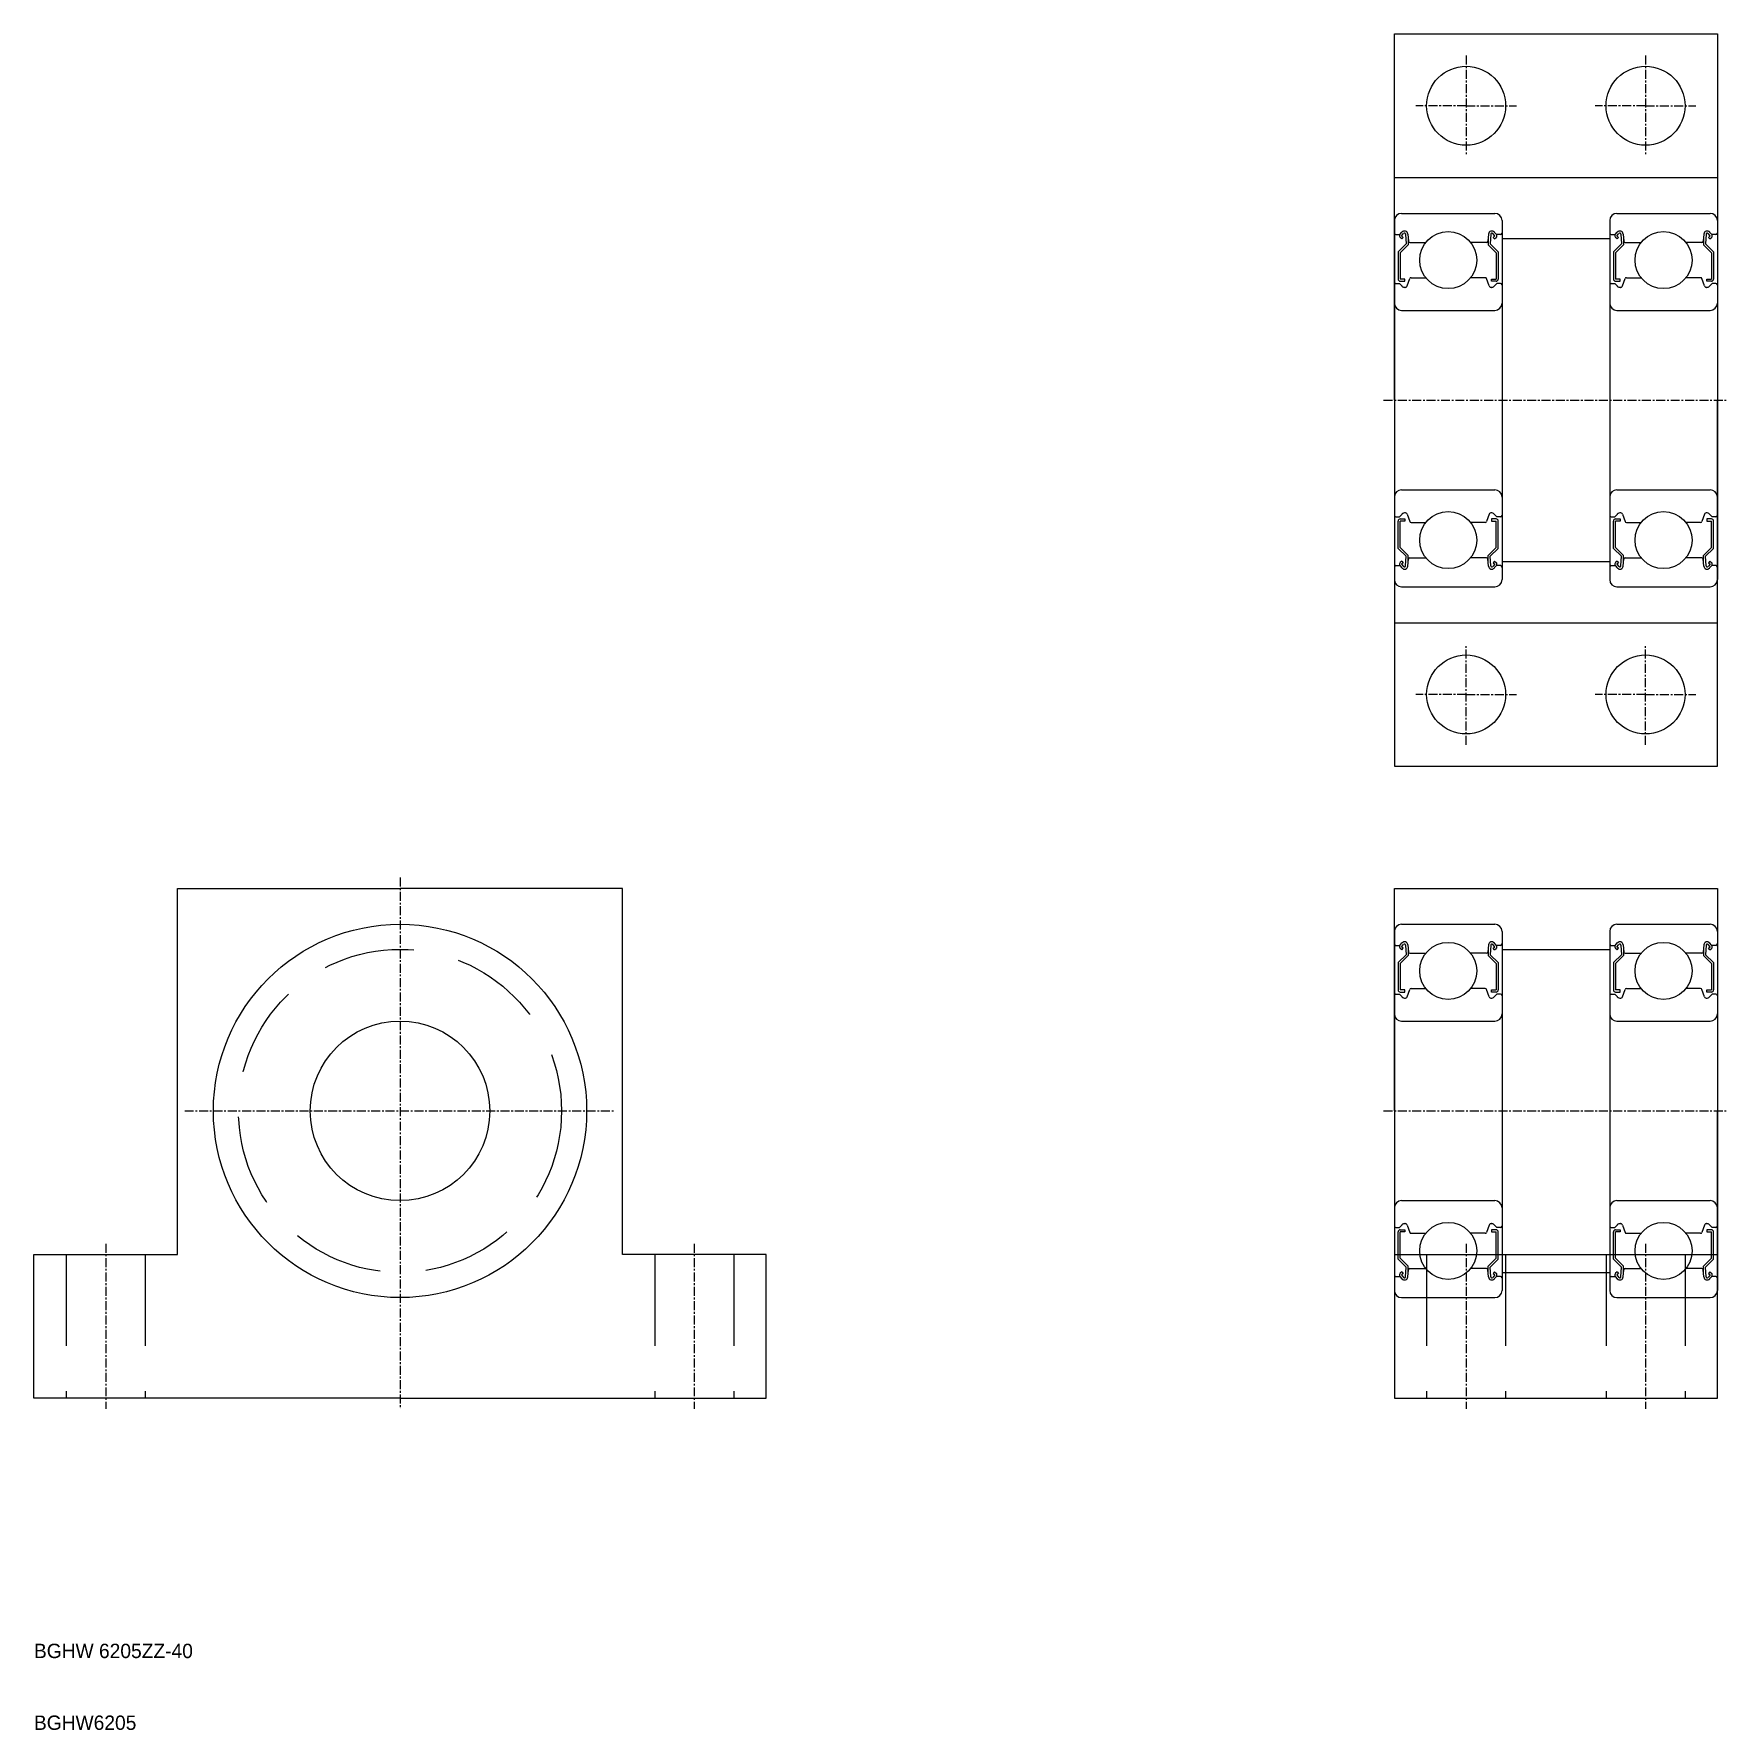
# Model space of a CAD drawing. Extents: x 108 to 344, y 52 to 288.
import ezdxf

# ---------------------------------------------------------------- set-up
doc = ezdxf.new("R2010")
doc.units = 0
doc.linetypes.add('CENTER', pattern=[2, 1.25, -0.25, 0.25, -0.25])
doc.linetypes.add('DASHED', pattern=[19.05, 12.7, -6.35])
doc.layers.get('0').update_dxf_attribs({"linetype": 'CONTINUOUS'})
doc.layers.add('CENTER', color=1, linetype='CENTER')

msp = doc.modelspace()

# ---------------------------------------------------------------- linework, layer by layer
for p, q in [((297.99, 237.08), (297.99, 288.08)), ((297.99, 288.08), (342.99, 288.08)), ((342.99, 288.08), (342.99, 237.08)), ((297.99, 268.08), (342.99, 268.08)), ((298.99, 263.08), (311.99, 263.08)), ((328.99, 263.08), (341.99, 263.08)), ((297.99, 262.08), (297.99, 212.08)), ((298.19, 260.13), (298.77, 260.13)), ((298.77, 260.13), (299.05, 260.47)), ((299, 259.94), (299.28, 260.27)), ((299.23, 259.75), (299, 259.94)), ((299.56, 260.18), (299.62, 258.84)), ((299.86, 260.21), (299.95, 259.21)), ((311.11, 260.21), (311.03, 259.21)), ((311.41, 260.18), (311.36, 258.84)), ((311.98, 259.94), (311.69, 260.27)), ((311.75, 259.75), (311.98, 259.94)), ((312.21, 260.13), (311.92, 260.47)), ((312.79, 260.13), (312.21, 260.13)), ((312.99, 262.08), (312.99, 212.08)), ((327.99, 262.08), (327.99, 212.08)), ((328.19, 260.13), (328.77, 260.13)), ((328.77, 260.13), (329.05, 260.47)), ((329, 259.94), (329.28, 260.27)), ((329.23, 259.75), (329, 259.94)), ((329.56, 260.18), (329.62, 258.84)), ((329.86, 260.21), (329.95, 259.21)), ((341.11, 260.21), (341.03, 259.21)), ((341.41, 260.18), (341.36, 258.84)), ((341.98, 259.94), (341.69, 260.27)), ((341.75, 259.75), (341.98, 259.94)), ((342.21, 260.13), (341.92, 260.47)), ((342.79, 260.13), (342.21, 260.13)), ((342.99, 262.08), (342.99, 212.08)), ((299.62, 258.84), (298.52, 257.74)), ((298.52, 257.74), (298.52, 253.93)), ((299.03, 259.52), (298.8, 259.71)), ((299.92, 258.71), (298.82, 257.61)), ((298.82, 257.61), (298.82, 253.93)), ((299.03, 259.52), (299.23, 259.75)), ((299.92, 259.56), (299.92, 258.71)), ((300.15, 259.03), (302.36, 259.03)), ((310.83, 259.03), (308.61, 259.03)), ((311.06, 259.56), (311.06, 258.71)), ((311.06, 258.71), (312.16, 257.61)), ((311.36, 258.84), (312.46, 257.74)), ((311.94, 259.52), (311.75, 259.75)), ((311.94, 259.52), (312.17, 259.71)), ((312.16, 257.61), (312.16, 253.93)), ((312.46, 257.74), (312.46, 253.93)), ((329.62, 258.84), (328.52, 257.74)), ((328.52, 257.74), (328.52, 253.93)), ((329.03, 259.52), (328.8, 259.71)), ((329.92, 258.71), (328.82, 257.61)), ((328.82, 257.61), (328.82, 253.93)), ((329.03, 259.52), (329.23, 259.75)), ((329.92, 259.56), (329.92, 258.71)), ((330.15, 259.03), (332.36, 259.03)), ((340.83, 259.03), (338.61, 259.03)), ((341.06, 259.56), (341.06, 258.71)), ((341.06, 258.71), (342.16, 257.61)), ((341.36, 258.84), (342.46, 257.74)), ((341.94, 259.52), (341.75, 259.75)), ((341.94, 259.52), (342.17, 259.71)), ((342.16, 257.61), (342.16, 253.93)), ((342.46, 257.74), (342.46, 253.93)), ((298.19, 253.33), (298.69, 253.33)), ((298.69, 253.33), (299.06, 252.96)), ((299.44, 253.93), (298.82, 253.93)), ((298.82, 253.63), (299.44, 253.63)), ((299.44, 253.63), (299.44, 253.93)), ((299.77, 252.98), (300.14, 254)), ((300.33, 254.13), (302.36, 254.13)), ((310.65, 254.13), (308.61, 254.13)), ((311.2, 252.98), (310.83, 254)), ((311.54, 253.63), (311.54, 253.93)), ((311.54, 253.93), (312.16, 253.93)), ((312.16, 253.63), (311.54, 253.63)), ((312.29, 253.33), (311.91, 252.96)), ((312.79, 253.33), (312.29, 253.33)), ((328.19, 253.33), (328.69, 253.33)), ((328.69, 253.33), (329.06, 252.96)), ((329.44, 253.93), (328.82, 253.93)), ((328.82, 253.63), (329.44, 253.63)), ((329.44, 253.63), (329.44, 253.93)), ((329.77, 252.98), (330.14, 254)), ((330.33, 254.13), (332.36, 254.13)), ((340.65, 254.13), (338.61, 254.13)), ((341.2, 252.98), (340.83, 254)), ((341.54, 253.63), (341.54, 253.93)), ((341.54, 253.93), (342.16, 253.93)), ((342.16, 253.63), (341.54, 253.63)), ((342.29, 253.33), (341.91, 252.96)), ((342.79, 253.33), (342.29, 253.33)), ((298.99, 249.58), (311.99, 249.58)), ((328.99, 249.58), (341.99, 249.58)), ((297.99, 237.08), (297.99, 186.08)), ((342.99, 186.08), (342.99, 237.08)), ((298.99, 224.58), (311.99, 224.58)), ((328.99, 224.58), (341.99, 224.58)), ((298.19, 220.83), (298.69, 220.83)), ((298.52, 216.43), (298.52, 220.23)), ((298.69, 220.83), (299.06, 221.21)), ((298.82, 220.53), (299.44, 220.53)), ((298.82, 216.55), (298.82, 220.23)), ((299.44, 220.23), (298.82, 220.23)), ((299.44, 220.53), (299.44, 220.23)), ((299.77, 221.18), (300.14, 220.16)), ((300.33, 220.03), (302.36, 220.03)), ((310.65, 220.03), (308.61, 220.03)), ((311.2, 221.18), (310.83, 220.16)), ((311.54, 220.53), (311.54, 220.23)), ((312.16, 220.53), (311.54, 220.53)), ((311.54, 220.23), (312.16, 220.23)), ((312.29, 220.83), (311.91, 221.21)), ((312.16, 216.55), (312.16, 220.23)), ((312.79, 220.83), (312.29, 220.83)), ((312.46, 216.43), (312.46, 220.23)), ((328.19, 220.83), (328.69, 220.83)), ((328.52, 216.43), (328.52, 220.23)), ((328.69, 220.83), (329.06, 221.21)), ((328.82, 220.53), (329.44, 220.53)), ((328.82, 216.55), (328.82, 220.23)), ((329.44, 220.23), (328.82, 220.23)), ((329.44, 220.53), (329.44, 220.23)), ((329.77, 221.18), (330.14, 220.16)), ((330.33, 220.03), (332.36, 220.03)), ((340.65, 220.03), (338.61, 220.03)), ((341.2, 221.18), (340.83, 220.16)), ((341.54, 220.53), (341.54, 220.23)), ((342.16, 220.53), (341.54, 220.53)), ((341.54, 220.23), (342.16, 220.23)), ((342.29, 220.83), (341.91, 221.21)), ((342.16, 216.55), (342.16, 220.23)), ((342.79, 220.83), (342.29, 220.83)), ((342.46, 216.43), (342.46, 220.23)), ((299.62, 215.33), (298.52, 216.43)), ((299.92, 215.45), (298.82, 216.55)), ((299.56, 213.99), (299.62, 215.33)), ((299.92, 214.61), (299.92, 215.45)), ((300.15, 215.13), (302.36, 215.13)), ((310.83, 215.13), (308.61, 215.13)), ((311.06, 215.45), (312.16, 216.55)), ((311.06, 214.61), (311.06, 215.45)), ((311.36, 215.33), (312.46, 216.43)), ((311.41, 213.99), (311.36, 215.33)), ((329.62, 215.33), (328.52, 216.43)), ((329.92, 215.45), (328.82, 216.55)), ((329.56, 213.99), (329.62, 215.33)), ((329.92, 214.61), (329.92, 215.45)), ((330.15, 215.13), (332.36, 215.13)), ((340.83, 215.13), (338.61, 215.13)), ((341.06, 215.45), (342.16, 216.55)), ((341.06, 214.61), (341.06, 215.45)), ((341.36, 215.33), (342.46, 216.43)), ((341.41, 213.99), (341.36, 215.33)), ((298.19, 214.03), (298.77, 214.03)), ((298.77, 214.03), (299.05, 213.7)), ((299.03, 214.65), (298.8, 214.46)), ((299.23, 214.42), (299, 214.23)), ((299, 214.23), (299.28, 213.89)), ((299.03, 214.65), (299.23, 214.42)), ((299.86, 213.95), (299.95, 214.95)), ((311.11, 213.95), (311.03, 214.95)), ((311.98, 214.23), (311.69, 213.89)), ((311.94, 214.65), (311.75, 214.42)), ((311.75, 214.42), (311.98, 214.23)), ((312.21, 214.03), (311.92, 213.7)), ((311.94, 214.65), (312.17, 214.46)), ((312.79, 214.03), (312.21, 214.03)), ((328.19, 214.03), (328.77, 214.03)), ((328.77, 214.03), (329.05, 213.7)), ((329.03, 214.65), (328.8, 214.46)), ((329.23, 214.42), (329, 214.23)), ((329, 214.23), (329.28, 213.89)), ((329.03, 214.65), (329.23, 214.42)), ((329.86, 213.95), (329.95, 214.95)), ((341.11, 213.95), (341.03, 214.95)), ((341.98, 214.23), (341.69, 213.89)), ((341.94, 214.65), (341.75, 214.42)), ((341.75, 214.42), (341.98, 214.23)), ((342.21, 214.03), (341.92, 213.7)), ((341.94, 214.65), (342.17, 214.46)), ((342.79, 214.03), (342.21, 214.03)), ((298.99, 211.08), (311.99, 211.08)), ((302.54, 211.08), (302.54, 211.08)), ((305.49, 211.08), (305.49, 211.08)), ((328.99, 211.08), (341.99, 211.08)), ((332.54, 211.08), (332.54, 211.08)), ((335.49, 211.08), (335.49, 211.08)), ((297.99, 206.08), (342.99, 206.08)), ((297.99, 186.08), (342.99, 186.08)), ((128.46, 118.08), (128.46, 169.08)), ((128.46, 169.08), (159.46, 169.08)), ((190.46, 169.08), (159.46, 169.08)), ((190.46, 118.08), (190.46, 169.08)), ((297.99, 169.08), (342.99, 169.08)), ((297.99, 138.08), (297.99, 169.08)), ((342.99, 169.08), (342.99, 138.08)), ((297.99, 163.08), (297.99, 113.08)), ((298.99, 164.08), (311.99, 164.08)), ((312.99, 163.08), (312.99, 113.08)), ((327.99, 163.08), (327.99, 113.08)), ((328.99, 164.08), (341.99, 164.08)), ((342.99, 163.08), (342.99, 113.08)), ((298.19, 161.13), (298.77, 161.13)), ((298.77, 161.13), (299.05, 161.47)), ((299.03, 160.52), (298.8, 160.71)), ((299, 160.94), (299.28, 161.27)), ((299.23, 160.75), (299, 160.94)), ((299.03, 160.52), (299.23, 160.75)), ((299.56, 161.18), (299.62, 159.84)), ((299.86, 161.21), (299.95, 160.21)), ((311.11, 161.21), (311.03, 160.21)), ((311.41, 161.18), (311.36, 159.84)), ((311.98, 160.94), (311.69, 161.27)), ((311.75, 160.75), (311.98, 160.94)), ((311.94, 160.52), (311.75, 160.75)), ((312.21, 161.13), (311.92, 161.47)), ((311.94, 160.52), (312.17, 160.71)), ((312.79, 161.13), (312.21, 161.13)), ((328.19, 161.13), (328.77, 161.13)), ((328.77, 161.13), (329.05, 161.47)), ((329.03, 160.52), (328.8, 160.71)), ((329, 160.94), (329.28, 161.27)), ((329.23, 160.75), (329, 160.94)), ((329.03, 160.52), (329.23, 160.75)), ((329.56, 161.18), (329.62, 159.84)), ((329.86, 161.21), (329.95, 160.21)), ((341.11, 161.21), (341.03, 160.21)), ((341.41, 161.18), (341.36, 159.84)), ((341.98, 160.94), (341.69, 161.27)), ((341.75, 160.75), (341.98, 160.94)), ((341.94, 160.52), (341.75, 160.75)), ((342.21, 161.13), (341.92, 161.47)), ((341.94, 160.52), (342.17, 160.71)), ((342.79, 161.13), (342.21, 161.13)), ((299.62, 159.84), (298.52, 158.74)), ((298.52, 158.74), (298.52, 154.93)), ((299.92, 159.71), (298.82, 158.61)), ((298.82, 158.61), (298.82, 154.93)), ((299.92, 160.56), (299.92, 159.71)), ((300.15, 160.03), (302.36, 160.03)), ((310.83, 160.03), (308.61, 160.03)), ((311.06, 160.56), (311.06, 159.71)), ((311.06, 159.71), (312.16, 158.61)), ((311.36, 159.84), (312.46, 158.74)), ((312.16, 158.61), (312.16, 154.93)), ((312.46, 158.74), (312.46, 154.93)), ((329.62, 159.84), (328.52, 158.74)), ((328.52, 158.74), (328.52, 154.93)), ((329.92, 159.71), (328.82, 158.61)), ((328.82, 158.61), (328.82, 154.93)), ((329.92, 160.56), (329.92, 159.71)), ((330.15, 160.03), (332.36, 160.03)), ((340.83, 160.03), (338.61, 160.03)), ((341.06, 160.56), (341.06, 159.71)), ((341.06, 159.71), (342.16, 158.61)), ((341.36, 159.84), (342.46, 158.74)), ((342.16, 158.61), (342.16, 154.93)), ((342.46, 158.74), (342.46, 154.93)), ((298.19, 154.33), (298.69, 154.33)), ((298.69, 154.33), (299.06, 153.96)), ((299.44, 154.93), (298.82, 154.93)), ((298.82, 154.63), (299.44, 154.63)), ((299.44, 154.63), (299.44, 154.93)), ((299.77, 153.98), (300.14, 155)), ((300.33, 155.13), (302.36, 155.13)), ((310.65, 155.13), (308.61, 155.13)), ((311.2, 153.98), (310.83, 155)), ((311.54, 154.63), (311.54, 154.93)), ((311.54, 154.93), (312.16, 154.93)), ((312.16, 154.63), (311.54, 154.63)), ((312.29, 154.33), (311.91, 153.96)), ((312.79, 154.33), (312.29, 154.33)), ((328.19, 154.33), (328.69, 154.33)), ((328.69, 154.33), (329.06, 153.96)), ((329.44, 154.93), (328.82, 154.93)), ((328.82, 154.63), (329.44, 154.63)), ((329.44, 154.63), (329.44, 154.93)), ((329.77, 153.98), (330.14, 155)), ((330.33, 155.13), (332.36, 155.13)), ((340.65, 155.13), (338.61, 155.13)), ((341.2, 153.98), (340.83, 155)), ((341.54, 154.93), (342.16, 154.93)), ((341.54, 154.63), (341.54, 154.93)), ((342.16, 154.63), (341.54, 154.63)), ((342.29, 154.33), (341.91, 153.96)), ((342.79, 154.33), (342.29, 154.33)), ((298.99, 150.58), (311.99, 150.58)), ((328.99, 150.58), (341.99, 150.58)), ((297.99, 138.08), (297.99, 98.08)), ((342.99, 98.08), (342.99, 138.08)), ((298.99, 125.58), (311.99, 125.58)), ((328.99, 125.58), (341.99, 125.58)), ((298.19, 121.83), (298.69, 121.83)), ((298.52, 117.43), (298.52, 121.23)), ((298.69, 121.83), (299.06, 122.21)), ((298.82, 121.53), (299.44, 121.53)), ((298.82, 117.55), (298.82, 121.23)), ((299.44, 121.23), (298.82, 121.23)), ((299.44, 121.53), (299.44, 121.23)), ((299.77, 122.18), (300.14, 121.16)), ((300.33, 121.03), (302.36, 121.03)), ((310.65, 121.03), (308.61, 121.03)), ((311.2, 122.18), (310.83, 121.16)), ((311.54, 121.53), (311.54, 121.23)), ((312.16, 121.53), (311.54, 121.53)), ((311.54, 121.23), (312.16, 121.23)), ((312.29, 121.83), (311.91, 122.21)), ((312.16, 117.55), (312.16, 121.23)), ((312.79, 121.83), (312.29, 121.83)), ((312.46, 117.43), (312.46, 121.23)), ((328.19, 121.83), (328.69, 121.83)), ((328.52, 117.43), (328.52, 121.23)), ((328.69, 121.83), (329.06, 122.21)), ((328.82, 121.53), (329.44, 121.53)), ((328.82, 117.55), (328.82, 121.23)), ((329.44, 121.23), (328.82, 121.23)), ((329.44, 121.53), (329.44, 121.23)), ((329.77, 122.18), (330.14, 121.16)), ((330.33, 121.03), (332.36, 121.03)), ((340.65, 121.03), (338.61, 121.03)), ((341.2, 122.18), (340.83, 121.16)), ((342.16, 121.53), (341.54, 121.53)), ((341.54, 121.53), (341.54, 121.23)), ((341.54, 121.23), (342.16, 121.23)), ((342.29, 121.83), (341.91, 122.21)), ((342.16, 117.55), (342.16, 121.23)), ((342.79, 121.83), (342.29, 121.83)), ((342.46, 117.43), (342.46, 121.23)), ((108.46, 118.08), (128.46, 118.08)), ((108.46, 98.08), (108.46, 118.08)), ((210.46, 118.08), (190.46, 118.08)), ((210.46, 98.08), (210.46, 118.08)), ((297.99, 118.08), (342.99, 118.08)), ((299.62, 116.33), (298.52, 117.43)), ((299.92, 116.45), (298.82, 117.55)), ((299.56, 114.99), (299.62, 116.33)), ((299.86, 114.95), (299.95, 115.95)), ((299.92, 115.61), (299.92, 116.45)), ((300.15, 116.13), (302.36, 116.13)), ((310.83, 116.13), (308.61, 116.13)), ((311.11, 114.95), (311.03, 115.95)), ((311.06, 116.45), (312.16, 117.55)), ((311.06, 115.61), (311.06, 116.45)), ((311.36, 116.33), (312.46, 117.43)), ((311.41, 114.99), (311.36, 116.33)), ((329.62, 116.33), (328.52, 117.43)), ((329.92, 116.45), (328.82, 117.55)), ((329.56, 114.99), (329.62, 116.33)), ((329.86, 114.95), (329.95, 115.95)), ((329.92, 115.61), (329.92, 116.45)), ((330.15, 116.13), (332.36, 116.13)), ((340.83, 116.13), (338.61, 116.13)), ((341.11, 114.95), (341.03, 115.95)), ((341.06, 116.45), (342.16, 117.55)), ((341.06, 115.61), (341.06, 116.45)), ((341.36, 116.33), (342.46, 117.43)), ((341.41, 114.99), (341.36, 116.33)), ((298.19, 115.03), (298.77, 115.03)), ((298.77, 115.03), (299.05, 114.7)), ((299.03, 115.65), (298.8, 115.46)), ((299.23, 115.42), (299, 115.23)), ((299, 115.23), (299.28, 114.89)), ((299.03, 115.65), (299.23, 115.42)), ((311.98, 115.23), (311.69, 114.89)), ((311.94, 115.65), (311.75, 115.42)), ((311.75, 115.42), (311.98, 115.23)), ((312.21, 115.03), (311.92, 114.7)), ((311.94, 115.65), (312.17, 115.46)), ((312.79, 115.03), (312.21, 115.03)), ((328.19, 115.03), (328.77, 115.03)), ((328.77, 115.03), (329.05, 114.7)), ((329.03, 115.65), (328.8, 115.46)), ((329.23, 115.42), (329, 115.23)), ((329, 115.23), (329.28, 114.89)), ((329.03, 115.65), (329.23, 115.42)), ((341.98, 115.23), (341.69, 114.89)), ((341.94, 115.65), (341.75, 115.42)), ((341.75, 115.42), (341.98, 115.23)), ((342.21, 115.03), (341.92, 114.7)), ((341.94, 115.65), (342.17, 115.46)), ((342.79, 115.03), (342.21, 115.03)), ((298.99, 112.08), (311.99, 112.08)), ((302.54, 112.08), (302.54, 112.08)), ((305.49, 112.08), (305.49, 112.08)), ((328.99, 112.08), (341.99, 112.08)), ((332.54, 112.08), (332.54, 112.08)), ((335.49, 112.08), (335.49, 112.08)), ((159.46, 98.08), (108.46, 98.08)), ((159.46, 98.08), (210.46, 98.08)), ((297.99, 98.08), (342.99, 98.08))]:
    msp.add_line(p, q)
at = {"color": 7, "linetype": 'CONTINUOUS'}
for p, q in [((312.99, 259.58), (327.99, 259.58)), ((312.99, 214.58), (327.99, 214.58)), ((312.99, 160.58), (327.99, 160.58)), ((312.99, 115.58), (327.99, 115.58))]:
    msp.add_line(p, q, dxfattribs=at)
at = {"color": 3, "linetype": 'DASHED'}
for p, q in [((112.96, 118.08), (112.96, 98.08)), ((123.96, 118.08), (123.96, 98.08)), ((194.96, 118.08), (194.96, 98.08)), ((205.96, 118.08), (205.96, 98.08)), ((302.49, 118.08), (302.49, 98.08)), ((313.49, 118.08), (313.49, 98.08)), ((327.49, 118.08), (327.49, 98.08)), ((338.49, 118.08), (338.49, 98.08))]:
    msp.add_line(p, q, dxfattribs=at)
for centre, radius in [((307.99, 278.08), 5.5), ((332.99, 278.08), 5.5), ((305.49, 256.58), 3.97), ((335.49, 256.58), 3.97), ((305.49, 217.58), 3.97), ((335.49, 217.58), 3.97), ((307.99, 196.08), 5.5), ((332.99, 196.08), 5.5), ((159.46, 138.08), 26), ((305.49, 157.58), 3.97), ((335.49, 157.58), 3.97), ((159.46, 138.08), 12.5), ((305.49, 118.58), 3.97), ((335.49, 118.58), 3.97)]:
    msp.add_circle(centre, radius)
msp.add_circle((159.46, 138.08), 22.5, dxfattribs=at)
for centre, radius, start, end in [((298.99, 262.08), 1, 90, 180), ((311.99, 262.08), 1, 0, 90), ((328.99, 262.08), 1, 90, 180), ((341.99, 262.08), 1, 0, 90), ((298.19, 260.33), 0.2, 180, 270), ((299, 259.94), 0.3, 139.9105, 229.9992), ((299.4, 260.17), 0.46, 4.9869, 139.9105), ((299.4, 260.17), 0.16, 2.3754, 139.9946), ((311.57, 260.17), 0.46, 40.0895, 175.0131), ((311.57, 260.17), 0.16, 40.0054, 177.6246), ((311.98, 259.94), 0.3, 310.0008, 40.0895), ((312.79, 260.33), 0.2, 270, 0), ((328.19, 260.33), 0.2, 180, 270), ((329, 259.94), 0.3, 139.9105, 229.9992), ((329.4, 260.17), 0.46, 4.9869, 139.9105), ((329.4, 260.17), 0.16, 2.3754, 139.9946), ((341.57, 260.17), 0.46, 40.0895, 175.0131), ((341.57, 260.17), 0.16, 40.0054, 177.6246), ((341.98, 259.94), 0.3, 310.0008, 40.0895), ((342.79, 260.33), 0.2, 270, 0), ((300.15, 259.23), 0.2, 184.9869, 270), ((310.83, 259.23), 0.2, 270, 355.0131), ((330.15, 259.23), 0.2, 184.9869, 270), ((340.83, 259.23), 0.2, 270, 355.0131), ((298.19, 253.13), 0.2, 90, 180), ((298.82, 253.93), 0.3, 180, 270), ((299.48, 253.38), 0.6, 225.0023, 272.8279), ((299.49, 253.08), 0.3, 265.4914, 340.0304), ((300.33, 253.93), 0.2, 90, 160.0304), ((310.65, 253.93), 0.2, 19.9696, 90), ((311.49, 253.08), 0.3, 199.9696, 274.5086), ((311.49, 253.38), 0.6, 267.1721, 314.9977), ((312.16, 253.93), 0.3, 270, 0), ((312.79, 253.13), 0.2, 0, 90), ((328.19, 253.13), 0.2, 90, 180), ((328.82, 253.93), 0.3, 180, 270), ((329.48, 253.38), 0.6, 225.0023, 272.8279), ((329.49, 253.08), 0.3, 265.4914, 340.0304), ((330.33, 253.93), 0.2, 90, 160.0304), ((340.65, 253.93), 0.2, 19.9696, 90), ((341.49, 253.08), 0.3, 199.9696, 274.5086), ((341.49, 253.38), 0.6, 267.1721, 314.9977), ((342.16, 253.93), 0.3, 270, 0), ((342.79, 253.13), 0.2, 0, 90), ((298.99, 250.58), 1, 180, 270), ((311.99, 250.58), 1, 270, 0), ((328.99, 250.58), 1, 180, 270), ((341.99, 250.58), 1, 270, 0), ((298.99, 223.58), 1, 90, 180), ((311.99, 223.58), 1, 0, 90), ((328.99, 223.58), 1, 90, 180), ((341.99, 223.58), 1, 0, 90), ((298.19, 221.03), 0.2, 180, 270), ((298.82, 220.23), 0.3, 90, 180), ((299.48, 220.78), 0.6, 87.1721, 134.9977), ((299.49, 221.08), 0.3, 19.9696, 94.5086), ((300.33, 220.23), 0.2, 199.9696, 270), ((310.65, 220.23), 0.2, 270, 340.0304), ((311.49, 221.08), 0.3, 85.4914, 160.0304), ((311.49, 220.78), 0.6, 45.0023, 92.8279), ((312.16, 220.23), 0.3, 0, 90), ((312.79, 221.03), 0.2, 270, 0), ((328.19, 221.03), 0.2, 180, 270), ((328.82, 220.23), 0.3, 90, 180), ((329.48, 220.78), 0.6, 87.1721, 134.9977), ((329.49, 221.08), 0.3, 19.9696, 94.5086), ((330.33, 220.23), 0.2, 199.9696, 270), ((340.65, 220.23), 0.2, 270, 340.0304), ((341.49, 221.08), 0.3, 85.4914, 160.0304), ((341.49, 220.78), 0.6, 45.0023, 92.8279), ((342.16, 220.23), 0.3, 0, 90), ((342.79, 221.03), 0.2, 270, 0), ((300.15, 214.93), 0.2, 90, 175.0131), ((310.83, 214.93), 0.2, 4.9869, 90), ((330.15, 214.93), 0.2, 90, 175.0131), ((340.83, 214.93), 0.2, 4.9869, 90), ((298.19, 213.83), 0.2, 90, 180), ((299, 214.23), 0.3, 130.0008, 220.0895), ((299.4, 213.99), 0.46, 220.0895, 355.0131), ((299.4, 213.99), 0.16, 220.0054, 357.6246), ((311.57, 213.99), 0.46, 184.9869, 319.9105), ((311.57, 213.99), 0.16, 182.3754, 319.9946), ((311.98, 214.23), 0.3, 319.9105, 49.9992), ((312.79, 213.83), 0.2, 0, 90), ((328.19, 213.83), 0.2, 90, 180), ((329, 214.23), 0.3, 130.0008, 220.0895), ((329.4, 213.99), 0.46, 220.0895, 355.0131), ((329.4, 213.99), 0.16, 220.0054, 357.6246), ((341.57, 213.99), 0.46, 184.9869, 319.9105), ((341.57, 213.99), 0.16, 182.3754, 319.9946), ((341.98, 214.23), 0.3, 319.9105, 49.9992), ((342.79, 213.83), 0.2, 0, 90), ((298.99, 212.08), 1, 180, 270), ((311.99, 212.08), 1, 270, 0), ((328.99, 212.08), 1, 180, 270), ((341.99, 212.08), 1, 270, 0), ((298.99, 163.08), 1, 90, 180), ((311.99, 163.08), 1, 0, 90), ((328.99, 163.08), 1, 90, 180), ((341.99, 163.08), 1, 0, 90), ((298.19, 161.33), 0.2, 180, 270), ((299, 160.94), 0.3, 139.9105, 229.9992), ((299.4, 161.17), 0.46, 4.9869, 139.9105), ((299.4, 161.17), 0.16, 2.3754, 139.9946), ((311.57, 161.17), 0.46, 40.0895, 175.0131), ((311.57, 161.17), 0.16, 40.0054, 177.6246), ((311.98, 160.94), 0.3, 310.0008, 40.0895), ((312.79, 161.33), 0.2, 270, 0), ((328.19, 161.33), 0.2, 180, 270), ((329, 160.94), 0.3, 139.9105, 229.9992), ((329.4, 161.17), 0.46, 4.9869, 139.9105), ((329.4, 161.17), 0.16, 2.3754, 139.9946), ((341.57, 161.17), 0.46, 40.0895, 175.0131), ((341.57, 161.17), 0.16, 40.0054, 177.6246), ((341.98, 160.94), 0.3, 310.0008, 40.0895), ((342.79, 161.33), 0.2, 270, 0), ((300.15, 160.23), 0.2, 184.9869, 270), ((310.83, 160.23), 0.2, 270, 355.0131), ((330.15, 160.23), 0.2, 184.9869, 270), ((340.83, 160.23), 0.2, 270, 355.0131), ((298.19, 154.13), 0.2, 90, 180), ((298.82, 154.93), 0.3, 180, 270), ((299.48, 154.38), 0.6, 225.0023, 272.8279), ((299.49, 154.08), 0.3, 265.4914, 340.0304), ((300.33, 154.93), 0.2, 90, 160.0304), ((310.65, 154.93), 0.2, 19.9696, 90), ((311.49, 154.08), 0.3, 199.9696, 274.5086), ((311.49, 154.38), 0.6, 267.1721, 314.9977), ((312.16, 154.93), 0.3, 270, 0), ((312.79, 154.13), 0.2, 0, 90), ((328.19, 154.13), 0.2, 90, 180), ((328.82, 154.93), 0.3, 180, 270), ((329.48, 154.38), 0.6, 225.0023, 272.8279), ((329.49, 154.08), 0.3, 265.4914, 340.0304), ((330.33, 154.93), 0.2, 90, 160.0304), ((340.65, 154.93), 0.2, 19.9696, 90), ((341.49, 154.08), 0.3, 199.9696, 274.5086), ((341.49, 154.38), 0.6, 267.1721, 314.9977), ((342.16, 154.93), 0.3, 270, 0), ((342.79, 154.13), 0.2, 0, 90), ((298.99, 151.58), 1, 180, 270), ((311.99, 151.58), 1, 270, 0), ((328.99, 151.58), 1, 180, 270), ((341.99, 151.58), 1, 270, 0), ((298.99, 124.58), 1, 90, 180), ((311.99, 124.58), 1, 0, 90), ((328.99, 124.58), 1, 90, 180), ((341.99, 124.58), 1, 0, 90), ((298.19, 122.03), 0.2, 180, 270), ((298.82, 121.23), 0.3, 90, 180), ((299.48, 121.78), 0.6, 87.1721, 134.9977), ((299.49, 122.08), 0.3, 19.9696, 94.5086), ((300.33, 121.23), 0.2, 199.9696, 270), ((310.65, 121.23), 0.2, 270, 340.0304), ((311.49, 122.08), 0.3, 85.4914, 160.0304), ((311.49, 121.78), 0.6, 45.0023, 92.8279), ((312.16, 121.23), 0.3, 0, 90), ((312.79, 122.03), 0.2, 270, 0), ((328.19, 122.03), 0.2, 180, 270), ((328.82, 121.23), 0.3, 90, 180), ((329.48, 121.78), 0.6, 87.1721, 134.9977), ((329.49, 122.08), 0.3, 19.9696, 94.5086), ((330.33, 121.23), 0.2, 199.9696, 270), ((340.65, 121.23), 0.2, 270, 340.0304), ((341.49, 122.08), 0.3, 85.4914, 160.0304), ((341.49, 121.78), 0.6, 45.0023, 92.8279), ((342.16, 121.23), 0.3, 0, 90), ((342.79, 122.03), 0.2, 270, 0), ((300.15, 115.93), 0.2, 90, 175.0131), ((310.83, 115.93), 0.2, 4.9869, 90), ((330.15, 115.93), 0.2, 90, 175.0131), ((340.83, 115.93), 0.2, 4.9869, 90), ((298.19, 114.83), 0.2, 90, 180), ((299, 115.23), 0.3, 130.0008, 220.0895), ((299.4, 114.99), 0.46, 220.0895, 355.0131), ((299.4, 114.99), 0.16, 220.0054, 357.6246), ((311.57, 114.99), 0.46, 184.9869, 319.9105), ((311.57, 114.99), 0.16, 182.3754, 319.9946), ((311.98, 115.23), 0.3, 319.9105, 49.9992), ((312.79, 114.83), 0.2, 0, 90), ((328.19, 114.83), 0.2, 90, 180), ((329, 115.23), 0.3, 130.0008, 220.0895), ((329.4, 114.99), 0.46, 220.0895, 355.0131), ((329.4, 114.99), 0.16, 220.0054, 357.6246), ((341.57, 114.99), 0.46, 184.9869, 319.9105), ((341.57, 114.99), 0.16, 182.3754, 319.9946), ((341.98, 115.23), 0.3, 319.9105, 49.9992), ((342.79, 114.83), 0.2, 0, 90), ((298.99, 113.08), 1, 180, 270), ((311.99, 113.08), 1, 270, 0), ((328.99, 113.08), 1, 180, 270), ((341.99, 113.08), 1, 270, 0)]:
    msp.add_arc(centre, radius, start, end)
at = {"layer": 'CENTER', "color": 1, "linetype": 'CENTER'}
for p, q in [((307.99, 285.08), (307.99, 271.08)), ((332.99, 285.08), (332.99, 271.08)), ((307.99, 278.08), (300.99, 278.08)), ((307.99, 278.08), (314.99, 278.08)), ((332.99, 278.08), (325.99, 278.08)), ((332.99, 278.08), (339.99, 278.08)), ((296.49, 237.08), (344.49, 237.08)), ((307.99, 189.08), (307.99, 203.08)), ((332.99, 189.08), (332.99, 203.08)), ((307.99, 196.08), (300.99, 196.08)), ((307.99, 196.08), (314.99, 196.08)), ((332.99, 196.08), (325.99, 196.08)), ((332.99, 196.08), (339.99, 196.08)), ((159.46, 170.58), (159.46, 96.58)), ((129.46, 138.08), (189.46, 138.08)), ((296.49, 138.08), (344.49, 138.08)), ((118.46, 119.58), (118.46, 96.58)), ((200.46, 119.58), (200.46, 96.58)), ((307.99, 119.58), (307.99, 96.58)), ((332.99, 119.58), (332.99, 96.58))]:
    msp.add_line(p, q, dxfattribs=at)

# ---------------------------------------------------------------- texts
for s, p in [('BGHW 6205ZZ-40', (108.46, 61.87)), ('BGHW6205', (108.46, 51.87))]:
    msp.add_text(s, height=2).set_placement(p)

doc.saveas('drawing.dxf')
